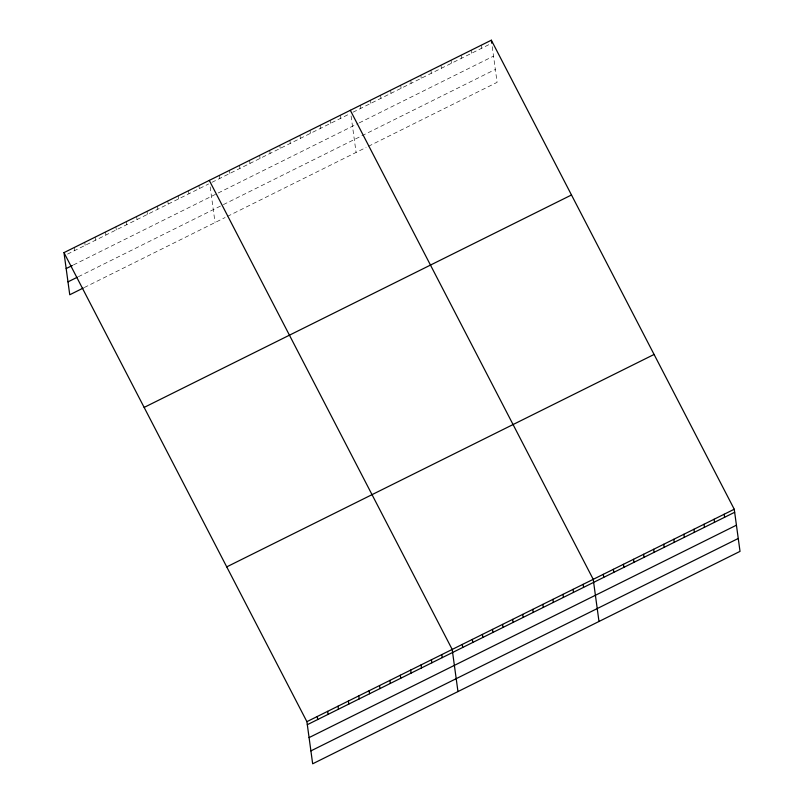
<?xml version="1.0" encoding="UTF-8"?>
<svg xmlns="http://www.w3.org/2000/svg" width="804" height="804" viewBox="0 0 804 804"><rect width="100%" height="100%" fill="white"/><g stroke="black" fill="none" stroke-linecap="round" stroke-linejoin="round"><path stroke-width="0.6" stroke-dasharray="4.02 3.01" d="M67.516 254.114L208.658 183.955M211.934 182.327L349.609 113.897M352.966 112.228L490.631 43.798M73.435 264.958L217.06 193.563M218.185 193L358.092 123.464M359.207 122.901L493.515 56.139M78.37 276.707L222.246 205.191M223.361 204.628L495.344 69.435M84.279 287.541L225.13 217.532M227.361 216.417L366.152 147.433M368.393 146.318L497.103 82.34L492.108 45.818M481.264 45.205L481.676 48.25M471.184 50.21L471.606 53.255M461.114 55.225L461.526 58.26M451.044 60.23L451.456 63.265M440.964 65.235L441.386 68.28M430.894 70.239L431.316 73.285M420.824 75.254L421.236 78.29M410.743 80.259L411.166 83.294M400.673 85.264L401.095 88.299M390.603 90.269L391.015 93.314M380.533 95.274L380.945 98.319M370.453 100.289L370.875 103.324M360.383 105.294L360.795 108.329M351.077 115.917L356.082 152.438M340.233 115.304L340.655 118.349M330.163 120.319L330.575 123.354M320.092 125.323L320.505 128.359M310.012 130.328L310.434 133.363M299.942 135.333L300.354 138.378M289.872 140.338L290.284 143.383M279.792 145.353L280.214 148.388M269.722 150.358L270.134 153.393M259.652 155.363L260.064 158.408M249.572 160.368L249.994 163.413M239.502 165.383L239.914 168.418M229.431 170.388L229.843 173.423M219.351 175.393L219.773 178.438M210.166 186.88L215.05 222.537M198.9 185.563L199.322 188.598M188.528 190.719L188.94 193.754M178.146 195.874L178.558 198.92M167.765 201.04L168.187 204.075M157.393 206.196L157.805 209.231M147.011 211.351L147.423 214.397M136.63 216.517L137.052 219.552M126.258 221.673L126.67 224.708M115.876 226.828L116.289 229.874M105.495 231.984L105.917 235.029M95.113 237.15L95.535 240.185M84.742 242.305L85.154 245.351M74.36 247.461L74.772 250.506"/><path stroke-width="1.21" d="M63.978 252.627L491.334 40.2L734.243 509.233L740.022 551.373L312.666 763.8L306.897 721.66L63.978 252.627L69.757 294.767L83.244 288.053M66.169 268.566L72.39 265.471M67.988 281.862L77.325 277.219M144.147 407.407L571.493 194.98M226.728 566.88L654.084 354.453M306.897 721.66L734.243 509.233M307.309 724.695L734.665 512.279M309.078 737.6L736.434 525.183M310.897 750.896L738.253 538.469M350.313 110.299L593.221 579.332L598.99 621.472M209.281 180.397L452.19 649.441L457.968 691.581M724.173 514.238L724.585 517.284M714.103 519.253L714.515 522.288M704.023 524.258L704.445 527.293M693.952 529.263L694.365 532.308M683.882 534.268L684.294 537.313M673.802 539.283L674.224 542.318M663.732 544.288L664.144 547.323M653.662 549.293L654.074 552.338M643.582 554.298L644.004 557.343M633.512 559.303L633.934 562.348M623.442 564.318L623.854 567.353M613.362 569.322L613.784 572.358M603.291 574.327L603.714 577.372M583.141 584.347L583.563 587.382M573.071 589.352L573.493 592.387M491.334 40.2L491.746 43.235M563.001 594.357L563.413 597.402M552.931 599.362L553.343 602.407M542.851 604.367L543.273 607.412M532.781 609.382L533.193 612.417M522.711 614.387L523.123 617.422M512.63 619.392L513.052 622.437M502.56 624.396L502.972 627.442M492.49 629.411L492.902 632.446M482.41 634.416L482.832 637.451M472.34 639.421L472.752 642.466M462.27 644.426L462.682 647.471M441.818 654.597L442.23 657.632M431.436 659.752L431.848 662.797M421.055 664.908L421.477 667.953M410.683 670.074L411.095 673.109M400.302 675.229L400.714 678.274M389.92 680.385L390.342 683.43M379.538 685.551L379.96 688.586M369.167 690.706L369.579 693.751M358.785 695.862L359.207 698.907M348.403 701.028L348.825 704.063M338.032 706.183L338.444 709.228M327.65 711.339L328.062 714.384M317.268 716.505L317.691 719.54"/></g></svg>
